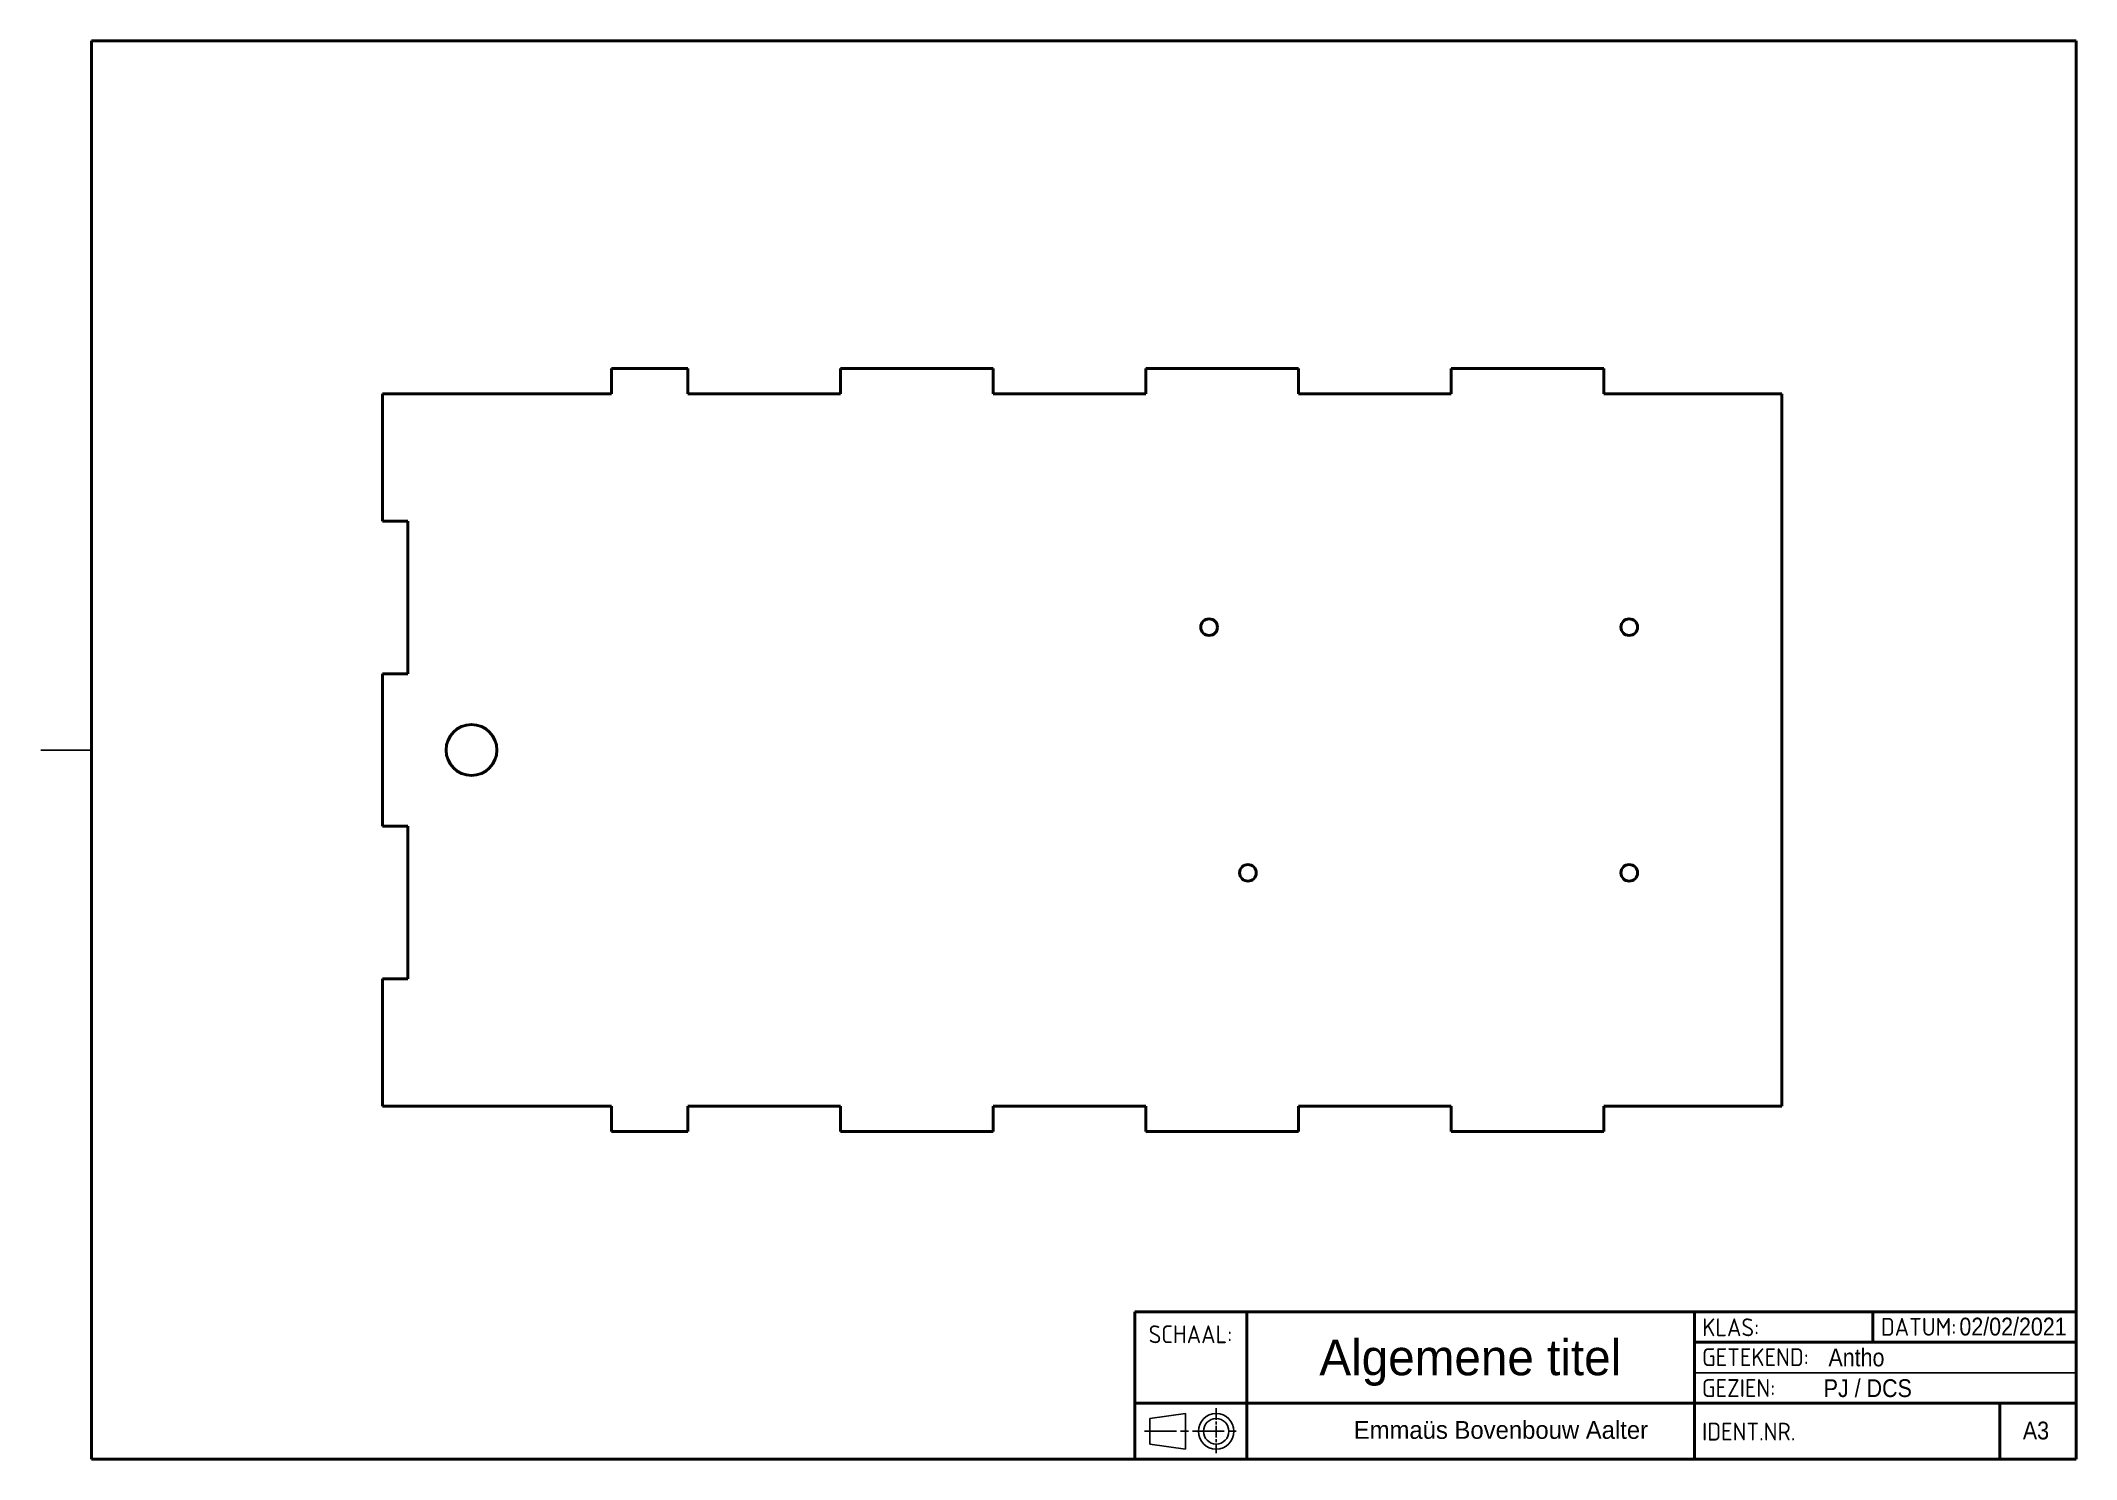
# Model space of a CAD drawing. Header units: millimetres. Extents: x 5 to 405, y 9 to 288.
import ezdxf
from ezdxf.enums import TextEntityAlignment as Align

# ---------------------------------------------------------------- set-up
doc = ezdxf.new("R2018")
doc.units = ezdxf.units.MM
doc.linetypes.add('CHAIN', pattern=[0.3543, 0.2362, -0.0295, 0.0591, -0.0295])
for name, color, linetype, lineweight in [('Centerline(Emmaus)', 7, 'CHAIN', 25), ('Sketch Geometry(Emmaus)', 7, 'Continuous', 40), ('Sketch Lines(DIN)', 7, 'Continuous', 25), ('Symbols(Emmaus)', 7, 'Continuous', 25), ('Visible Edges(Emmaus)', 7, 'Continuous', 40)]:
    doc.layers.add(name, color=color, linetype=linetype, lineweight=lineweight)
doc.styles.add('Current-Emmaus', font='isocpeur.ttf', dxfattribs={"width": 0.9})
doc.styles.add('Text Style38', font='')
doc.styles.add('Text Style46', font='isocpeur.ttf')
doc.styles.get('Text Style38').set_extended_font_data('ISOCPEUR', bold=True)

# ---------------------------------------------------------------- blocks, each defined once
blk = doc.blocks.new('Borders Kader A3 Hor')
at = {"layer": 'Sketch Geometry(Emmaus)'}
for p, q in [((405.35, 287.89), (15.35, 287.89)), ((15.35, 287.89), (15.35, 9.11)), ((405.35, 287.89), (405.35, 9.11)), ((15.35, 9.11), (405.35, 9.11))]:
    blk.add_line(p, q, dxfattribs=at)
at = {"layer": 'Sketch Lines(DIN)'}
blk.add_line((15.35, 148.5), (5.35, 148.5), dxfattribs=at)
blk = doc.blocks.new('Title Blocks Titelblok Emmaus')
at = {"layer": 'Centerline(Emmaus)', "ltscale": 9.818998}
blk.add_line((120.5, 17.56), (120.5, 8.72), dxfattribs=at)
at = {"layer": 'Centerline(Emmaus)', "ltscale": 26.49929}
blk.add_line((106.44, 13), (125.21, 13), dxfattribs=at)
at = {"layer": 'Sketch Geometry(Emmaus)'}
for p, q in [((104.52, 7.5), (104.52, 36.5)), ((104.52, 36.5), (289.52, 36.5)), ((126.52, 7.5), (126.52, 36.5)), ((214.52, 7.5), (214.52, 36.5)), ((249.52, 30.5), (249.52, 36.5)), ((214.52, 30.5), (289.52, 30.5)), ((104.52, 18.5), (289.52, 18.5)), ((274.52, 7.5), (274.52, 18.5)), ((289.52, 7.5), (284.5, 7.5))]:
    blk.add_line(p, q, dxfattribs=at)
at = {"layer": 'Sketch Lines(DIN)'}
for p, q in [((289.52, 24.5), (214.52, 24.5)), ((114.5, 16.5), (107.5, 15.5)), ((114.5, 9.5), (114.5, 16.5)), ((107.5, 15.5), (107.5, 10.5)), ((107.5, 10.5), (114.5, 9.5))]:
    blk.add_line(p, q, dxfattribs=at)
for radius in [3.5, 2.5]:
    blk.add_circle((120.5, 13), radius, dxfattribs=at)
at = {"layer": 'Symbols(Emmaus)', "color": 7, "char_height": 3.5, "style": 'Current-Emmaus'}
for s, insert, attachment_point in [('SCHAAL:', (115.46, 30.31), 8), ('KLAS:', (216.01, 31.68), 7), ('DATUM:', (251.13, 31.77), 7), ('GETEKEND:', (215.99, 25.82), 7), ('GEZIEN:', (215.96, 19.75), 7), ('IDENT.NR.', (215.99, 11.19), 7)]:
    blk.add_mtext(s, dxfattribs=dict(at, insert=insert, attachment_point=attachment_point))
at = {"layer": 'Symbols(Emmaus)', "color": 7, "style": 'Current-Emmaus', "width": 0.9}
for tag, p in [('KLAS', (228.45, 35.25)), ('AUTHOR', (240.81, 29.27))]:
    blk.add_attdef(tag, text='', height=3.5, dxfattribs=at).set_placement(p, align=Align.TOP_LEFT)
for tag, p in [('CREATION_DATE', (266.55, 31.78)), ('MANAGER', (239.89, 19.68)), ('IDENT.NR.', (240.36, 11.18))]:
    blk.add_attdef(tag, text='', height=3.5, dxfattribs=at).set_placement(p, align=Align.BOTTOM_LEFT)
at = {"layer": 'Symbols(Emmaus)', "color": 7, "style": 'Text Style46'}
blk.add_attdef('TITLE', text='', height=7, dxfattribs=at).set_placement((170.44, 31.02), align=Align.TOP_CENTER)
at = {"layer": 'Symbols(Emmaus)', "color": 7, "style": 'Current-Emmaus', "width": 0.9}
for tag, p in [('SCHAAL', (115.72, 22.76)), ('Sheet_Size', (281.6, 11.36))]:
    blk.add_attdef(tag, text='', height=3.5, dxfattribs=at).set_placement(p, align=Align.BOTTOM_CENTER)
at = {"layer": 'Symbols(Emmaus)', "color": 7, "style": 'Text Style38'}
blk.add_attdef('COMPANY', text='', height=3.51, dxfattribs=at).set_placement((176.45, 13.25), align=Align.MIDDLE_CENTER)

msp = doc.modelspace()

# ---------------------------------------------------------------- linework, layer by layer
at = {"layer": 'Visible Edges(Emmaus)'}
for p, q in [((117.5, 223.5), (117.5, 218.5)), ((132.5, 223.5), (117.5, 223.5)), ((132.5, 218.5), (132.5, 223.5)), ((162.5, 223.5), (162.5, 218.5)), ((192.5, 223.5), (162.5, 223.5)), ((192.5, 218.5), (192.5, 223.5)), ((222.5, 223.5), (222.5, 218.5)), ((252.5, 223.5), (222.5, 223.5)), ((252.5, 218.5), (252.5, 223.5)), ((282.5, 223.5), (282.5, 218.5)), ((312.5, 223.5), (282.5, 223.5)), ((312.5, 218.5), (312.5, 223.5)), ((117.5, 218.5), (72.5, 218.5)), ((72.5, 218.5), (72.5, 193.5)), ((162.5, 218.5), (132.5, 218.5)), ((222.5, 218.5), (192.5, 218.5)), ((282.5, 218.5), (252.5, 218.5)), ((347.5, 218.5), (312.5, 218.5)), ((347.5, 78.5), (347.5, 218.5)), ((72.5, 193.5), (77.5, 193.5)), ((77.5, 193.5), (77.5, 163.5)), ((77.5, 163.5), (72.5, 163.5)), ((72.5, 163.5), (72.5, 133.5)), ((72.5, 133.5), (77.5, 133.5)), ((77.5, 133.5), (77.5, 103.5)), ((77.5, 103.5), (72.5, 103.5)), ((72.5, 103.5), (72.5, 78.5)), ((72.5, 78.5), (117.5, 78.5)), ((117.5, 78.5), (117.5, 73.5)), ((132.5, 73.5), (132.5, 78.5)), ((132.5, 78.5), (162.5, 78.5)), ((162.5, 78.5), (162.5, 73.5)), ((192.5, 73.5), (192.5, 78.5)), ((192.5, 78.5), (222.5, 78.5)), ((222.5, 78.5), (222.5, 73.5)), ((252.5, 73.5), (252.5, 78.5)), ((252.5, 78.5), (282.5, 78.5)), ((282.5, 78.5), (282.5, 73.5)), ((312.5, 73.5), (312.5, 78.5)), ((312.5, 78.5), (347.5, 78.5)), ((117.5, 73.5), (132.5, 73.5)), ((162.5, 73.5), (192.5, 73.5)), ((222.5, 73.5), (252.5, 73.5)), ((282.5, 73.5), (312.5, 73.5))]:
    msp.add_line(p, q, dxfattribs=at)
for centre, radius in [((234.95, 172.64), 1.63), ((317.5, 172.64), 1.63), ((90, 148.5), 5), ((242.57, 124.36), 1.63), ((317.5, 124.36), 1.63)]:
    msp.add_circle(centre, radius, dxfattribs=at)

# ---------------------------------------------------------------- block references
msp.add_blockref('Borders Kader A3 Hor', (0, 0))
ref = msp.add_blockref('Title Blocks Titelblok Emmaus', (115.83, 1.61))
lines = msp.add_mtext('Algemene titel', dxfattribs={"layer": 'Symbols(Emmaus)', "color": 7, "insert": (286.27, 32.63), "char_height": 7, "attachment_point": 2, "style": 'Text Style46'})
ref.add_attrib('TITLE', '', (286.27, 32.63)).embed_mtext(lines)
lines = msp.add_mtext('Emmaüs Bovenbouw Aalter', dxfattribs={"layer": 'Symbols(Emmaus)', "color": 7, "insert": (292.29, 14.86), "char_height": 3.5052, "attachment_point": 5, "style": 'Text Style38'})
ref.add_attrib('COMPANY', '', (292.29, 14.86)).embed_mtext(lines)
lines = msp.add_mtext('\\W0.9000;A3', dxfattribs={"layer": 'Symbols(Emmaus)', "color": 7, "insert": (397.43, 12.97), "char_height": 3.5, "attachment_point": 8, "style": 'Current-Emmaus'})
ref.add_attrib('Sheet_Size', '', (397.43, 12.97)).embed_mtext(lines)
lines = msp.add_mtext('\\W0.9000;02/02/2021', dxfattribs={"layer": 'Symbols(Emmaus)', "color": 7, "insert": (382.38, 33.39), "char_height": 3.5, "attachment_point": 7, "style": 'Current-Emmaus'})
ref.add_attrib('CREATION_DATE', '', (382.38, 33.39)).embed_mtext(lines)
lines = msp.add_mtext('\\W0.9000;PJ / DCS', dxfattribs={"layer": 'Symbols(Emmaus)', "color": 7, "insert": (355.72, 21.29), "char_height": 3.5, "width": 22.6461, "attachment_point": 7, "style": 'Current-Emmaus'})
ref.add_attrib('MANAGER', '', (355.72, 21.29)).embed_mtext(lines)
lines = msp.add_mtext('\\W0.9000;Antho', dxfattribs={"layer": 'Symbols(Emmaus)', "color": 7, "insert": (356.65, 30.88), "char_height": 3.5, "width": 42.8318, "attachment_point": 1, "style": 'Current-Emmaus'})
ref.add_attrib('AUTHOR', '', (356.65, 30.88)).embed_mtext(lines)
lines = msp.add_mtext('\\W0.9000;', dxfattribs={"layer": 'Symbols(Emmaus)', "color": 7, "insert": (231.55, 24.37), "char_height": 3.5, "attachment_point": 8, "style": 'Current-Emmaus'})
ref.add_attrib('SCHAAL', '', (231.55, 24.37)).embed_mtext(lines)
lines = msp.add_mtext('\\W0.9000;', dxfattribs={"layer": 'Symbols(Emmaus)', "color": 7, "insert": (344.29, 36.86), "char_height": 3.5, "width": 15.2369, "attachment_point": 1, "style": 'Current-Emmaus'})
ref.add_attrib('KLAS', '', (344.29, 36.86)).embed_mtext(lines)
lines = msp.add_mtext('\\W0.9000;', dxfattribs={"layer": 'Symbols(Emmaus)', "color": 7, "insert": (356.19, 12.79), "char_height": 3.5, "attachment_point": 7, "style": 'Current-Emmaus'})
ref.add_attrib('IDENT.NR.', '', (356.19, 12.79)).embed_mtext(lines)

doc.saveas('drawing.dxf')
